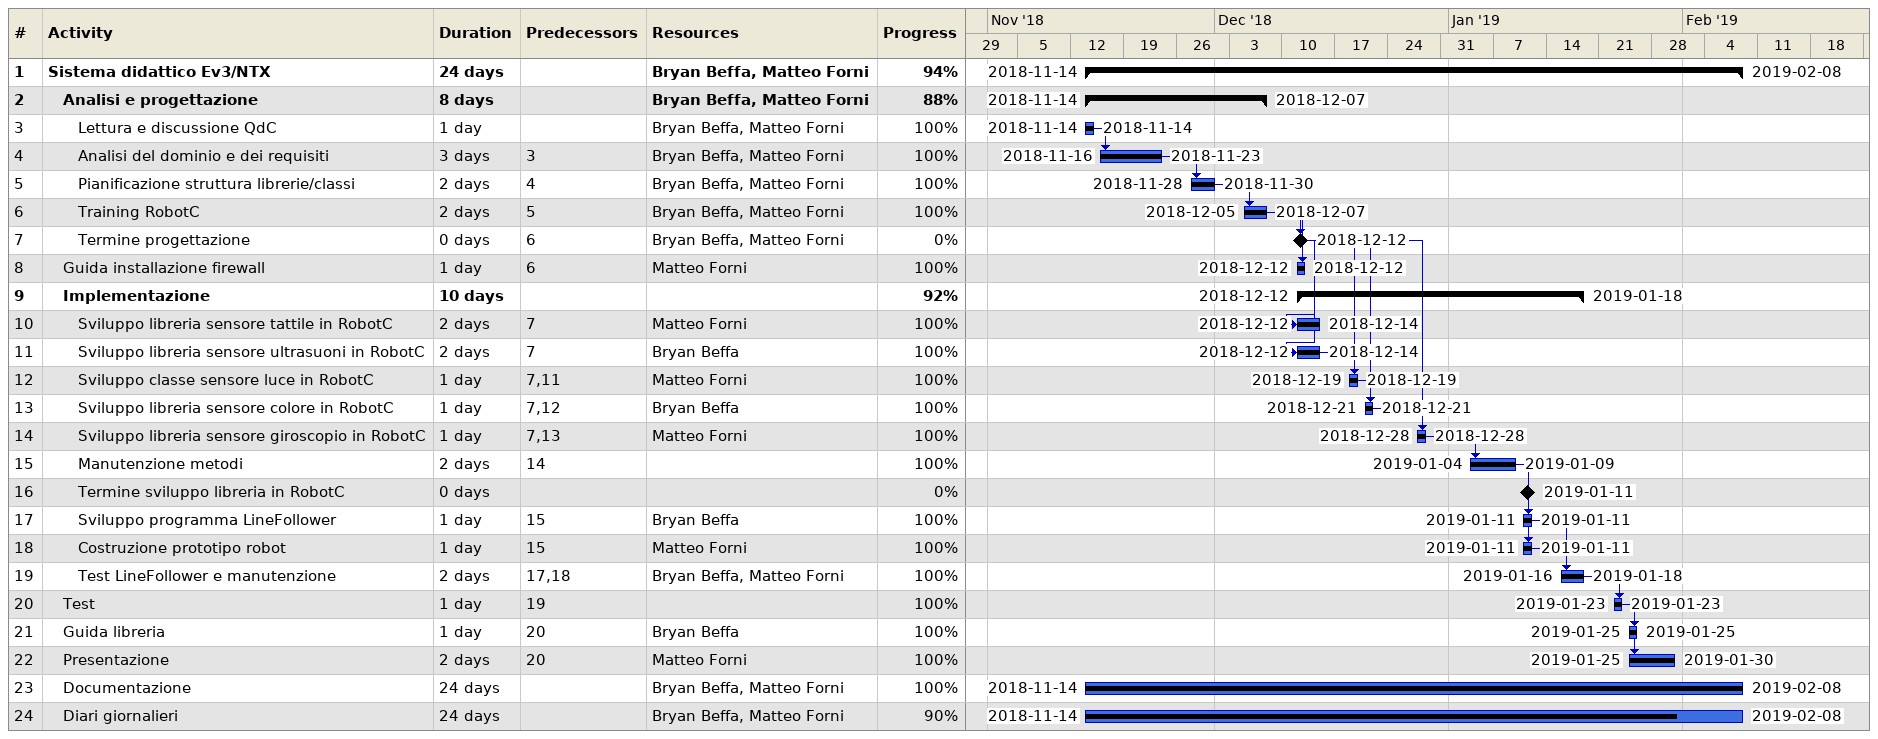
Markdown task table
| ID | Level | Task | Duration | Start | Finish | Predecessors | Resources | % complete |
|---|---|---|---|---|---|---|---|---|
| 1 | 1 | **Sistema didattico Ev3/NTX** | 24d | 2018-11-14 | 2019-02-08 |  | Bryan Beffa, Matteo Forni | 94 |
| 2 | 2 | **Analisi e progettazione** | 8d | 2018-11-14 | 2018-12-07 |  | Bryan Beffa, Matteo Forni | 88 |
| 3 | 3 | Lettura e discussione QdC | 1d | 2018-11-14 | 2018-11-14 |  | Bryan Beffa, Matteo Forni | 100 |
| 4 | 3 | Analisi del dominio e dei requisiti | 3d | 2018-11-16 | 2018-11-23 | 3 | Bryan Beffa, Matteo Forni | 100 |
| 5 | 3 | Pianificazione struttura librerie/classi | 2d | 2018-11-28 | 2018-11-30 | 4 | Bryan Beffa, Matteo Forni | 100 |
| 6 | 3 | Training RobotC | 2d | 2018-12-05 | 2018-12-07 | 5 | Bryan Beffa, Matteo Forni | 100 |
| 7 | 3 | Termine progettazione | 0d | 2018-12-12 | 2018-12-12 | 6 | Bryan Beffa, Matteo Forni | 0 |
| 8 | 2 | Guida installazione firewall | 1d | 2018-12-12 | 2018-12-12 | 6 | Matteo Forni | 100 |
| 9 | 2 | **Implementazione** | 10d | 2018-12-12 | 2019-01-18 |  |  | 92 |
| 10 | 3 | Sviluppo libreria sensore tattile in RobotC | 2d | 2018-12-12 | 2018-12-14 | 7 | Matteo Forni | 100 |
| 11 | 3 | Sviluppo libreria sensore ultrasuoni in RobotC | 2d | 2018-12-12 | 2018-12-14 | 7 | Bryan Beffa | 100 |
| 12 | 3 | Sviluppo classe sensore luce in RobotC | 1d | 2018-12-19 | 2018-12-19 | 7, 11 | Matteo Forni | 100 |
| 13 | 3 | Sviluppo libreria sensore colore in RobotC | 1d | 2018-12-21 | 2018-12-21 | 7, 12 | Bryan Beffa | 100 |
| 14 | 3 | Sviluppo libreria sensore giroscopio in RobotC | 1d | 2018-12-28 | 2018-12-28 | 7, 13 | Matteo Forni | 100 |
| 15 | 3 | Manutenzione metodi | 2d | 2019-01-04 | 2019-01-09 | 14 |  | 100 |
| 16 | 3 | Termine sviluppo libreria in RobotC | 0d | 2019-01-11 | 2019-01-11 |  |  | 0 |
| 17 | 3 | Sviluppo programma LineFollower | 1d | 2019-01-11 | 2019-01-11 | 15 | Bryan Beffa | 100 |
| 18 | 3 | Costruzione prototipo robot | 1d | 2019-01-11 | 2019-01-11 | 15 | Matteo Forni | 100 |
| 19 | 3 | Test LineFollower e manutenzione | 2d | 2019-01-16 | 2019-01-18 | 17, 18 | Bryan Beffa, Matteo Forni | 100 |
| 20 | 2 | Test | 1d | 2019-01-23 | 2019-01-23 | 19 |  | 100 |
| 21 | 2 | Guida libreria | 1d | 2019-01-25 | 2019-01-25 | 20 | Bryan Beffa | 100 |
| 22 | 2 | Presentazione | 2d | 2019-01-25 | 2019-01-30 | 20 | Matteo Forni | 100 |
| 23 | 2 | Documentazione | 24d | 2018-11-14 | 2019-02-08 |  | Bryan Beffa, Matteo Forni | 100 |
| 24 | 2 | Diari giornalieri | 24d | 2018-11-14 | 2019-02-08 |  | Bryan Beffa, Matteo Forni | 90 |
